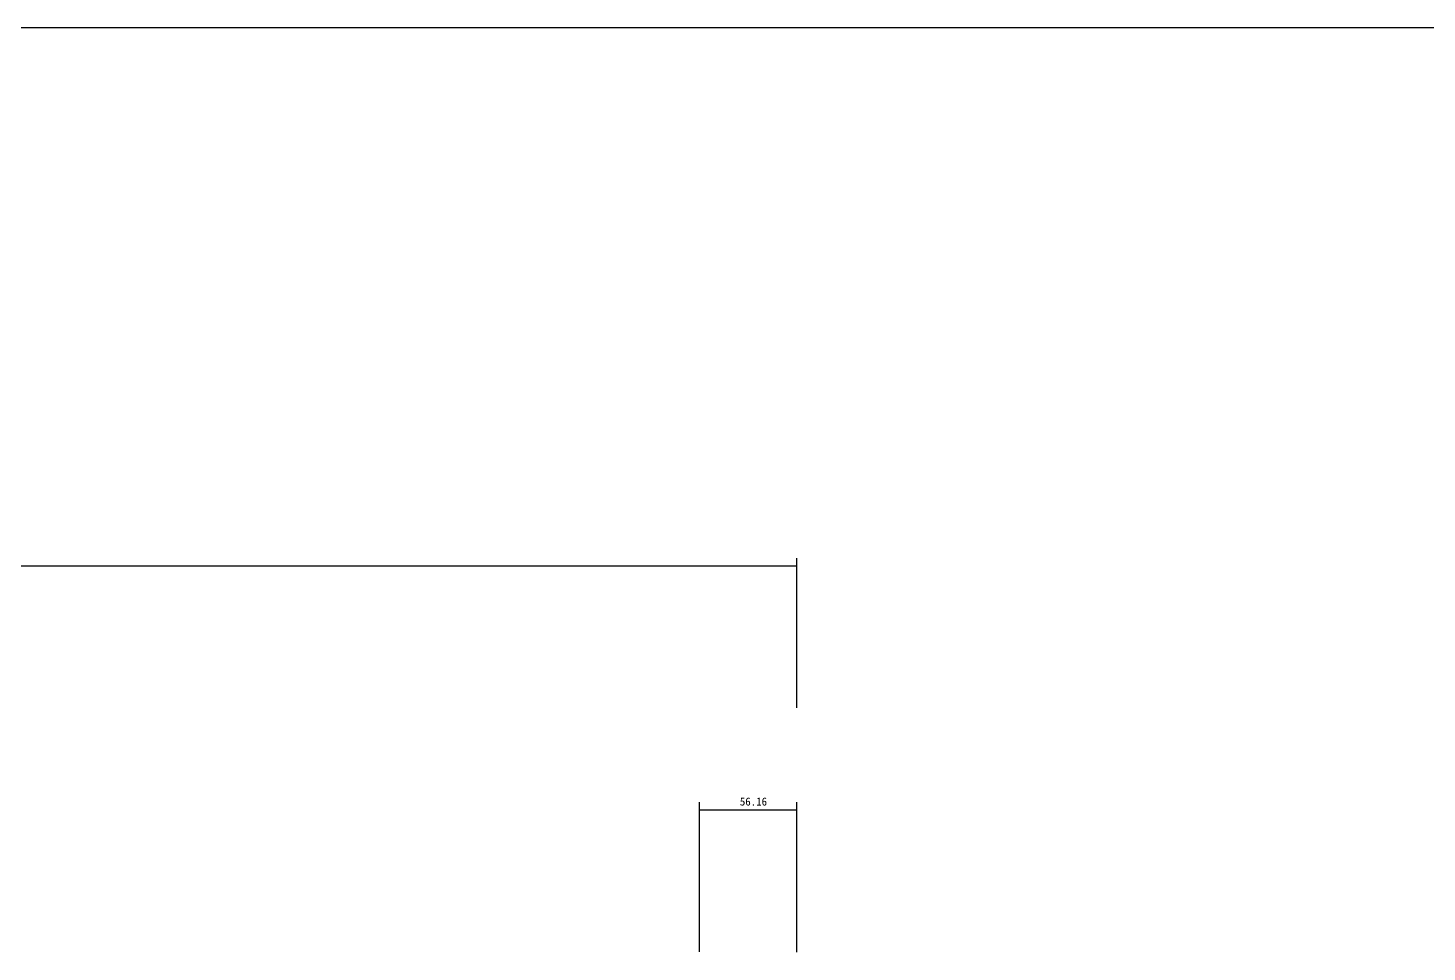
# Model space of a CAD drawing. Header units: metres. Extents: x 0 to 228, y 0 to 136.
# Drawn here: x 99.77 to 139.98, y 109.94 to 136.5 of the extents above; entities that cross this region are included whole.
import ezdxf

# ---------------------------------------------------------------- set-up
doc = ezdxf.new("R2010")
doc.units = ezdxf.units.M

msp = doc.modelspace()

# ---------------------------------------------------------------- linework, layer by layer
for p, q in [((193.05, 136.5), (0, 136.5)), ((121.87, 116.96), (121.87, 121.26)), ((121.87, 121.03), (43.25, 121.03)), ((119.07, 109.95), (119.07, 114.25)), ((121.87, 109.94), (121.87, 114.25)), ((119.07, 114.03), (121.87, 114.03))]:
    msp.add_line(p, q)

# ---------------------------------------------------------------- texts
msp.add_text('56.16', height=0.23).set_placement((120.23, 114.15))

doc.saveas('drawing.dxf')
